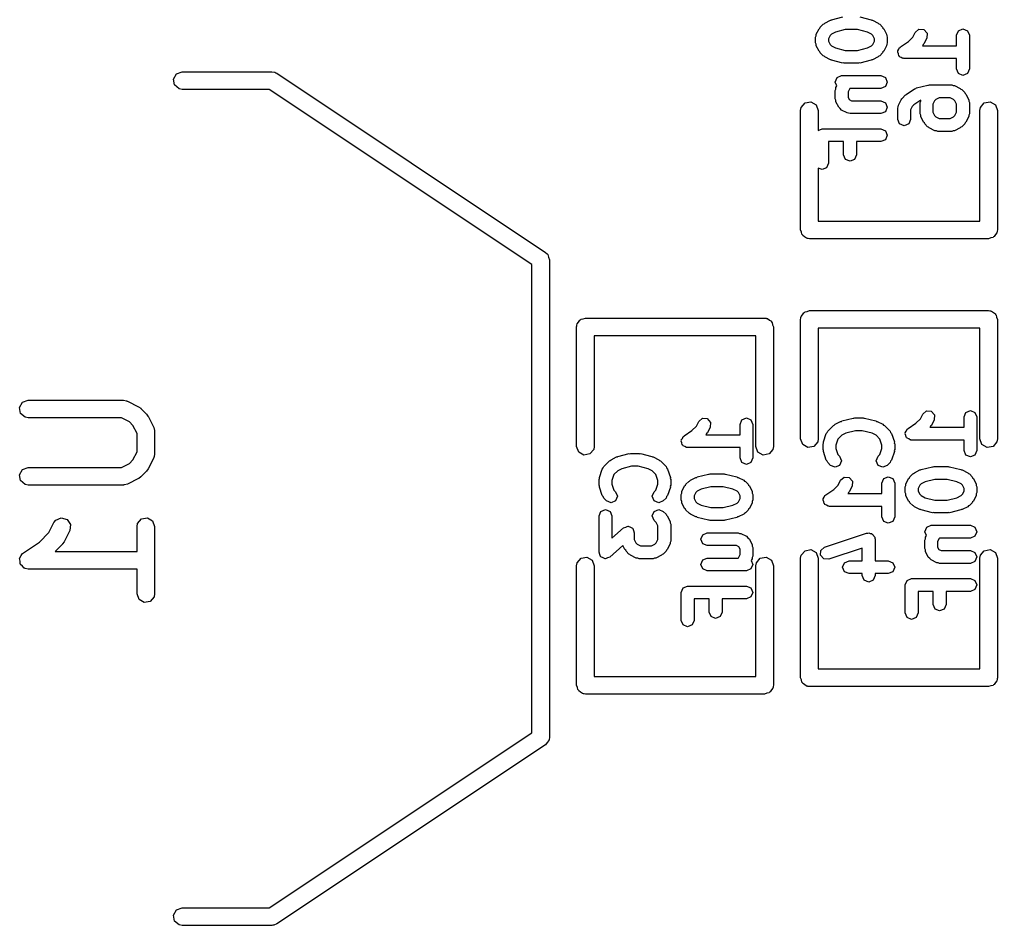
# Model space of a CAD drawing. Extents: x 0.19 to 2.01, y 0.04 to 1.49.
# Drawn here: x 0.4805 to 0.808, y 0.632 to 0.9354 of the extents above; entities that cross this region are included whole.
import ezdxf

# ---------------------------------------------------------------- set-up
doc = ezdxf.new("R2010")
doc.units = 0
doc.header["$MEASUREMENT"] = 0
doc.layers.add('BLACK', color=7, linetype='CONTINUOUS')

msp = doc.modelspace()

# ---------------------------------------------------------------- linework, layer by layer
at = {"layer": 'BLACK', "linetype": 'CONTINUOUS'}
for p, q in [((0.74863, 0.932927), (0.749568, 0.933865)), ((0.749568, 0.933865), (0.749895, 0.934001)), ((0.749895, 0.934001), (0.750127, 0.934268)), ((0.750127, 0.934268), (0.752003, 0.935206)), ((0.752003, 0.935206), (0.752246, 0.935224)), ((0.752246, 0.935224), (0.752443, 0.935369)), ((0.752443, 0.935369), (0.756195, 0.936307)), ((0.761929, 0.936307), (0.765681, 0.935369)), ((0.765681, 0.935369), (0.765877, 0.935224)), ((0.765877, 0.935224), (0.766121, 0.935206)), ((0.766121, 0.935206), (0.767997, 0.934268)), ((0.767997, 0.934268), (0.768229, 0.934001)), ((0.768229, 0.934001), (0.768556, 0.933865)), ((0.768556, 0.933865), (0.769494, 0.932927)), ((0.747062, 0.929531), (0.747253, 0.929993)), ((0.747253, 0.929993), (0.747289, 0.930492)), ((0.747289, 0.930492), (0.748227, 0.932369)), ((0.748227, 0.932369), (0.748494, 0.932601)), ((0.748494, 0.932601), (0.74863, 0.932927)), ((0.751917, 0.930134), (0.751362, 0.929023)), ((0.752362, 0.930578), (0.751917, 0.930134)), ((0.753715, 0.931255), (0.752362, 0.930578)), ((0.756981, 0.932071), (0.753715, 0.931255)), ((0.761143, 0.932071), (0.756981, 0.932071)), ((0.764409, 0.931255), (0.761143, 0.932071)), ((0.765762, 0.930578), (0.764409, 0.931255)), ((0.766207, 0.930134), (0.765762, 0.930578)), ((0.766762, 0.929023), (0.766207, 0.930134)), ((0.769494, 0.932927), (0.769629, 0.9326)), ((0.769629, 0.9326), (0.769897, 0.932369)), ((0.769897, 0.932369), (0.770835, 0.930492)), ((0.770835, 0.930492), (0.77087, 0.929993)), ((0.77087, 0.929993), (0.771062, 0.929531)), ((0.779635, 0.929557), (0.780417, 0.931121)), ((0.780417, 0.931121), (0.781661, 0.932199)), ((0.781661, 0.932199), (0.783302, 0.932082)), ((0.783302, 0.932082), (0.78438, 0.930839)), ((0.78438, 0.930839), (0.784263, 0.929198)), ((0.794262, 0.930159), (0.794892, 0.93168)), ((0.794262, 0.926681), (0.794262, 0.930159)), ((0.794892, 0.93168), (0.796412, 0.932309)), ((0.796412, 0.932309), (0.797932, 0.93168)), ((0.797932, 0.93168), (0.798562, 0.930159)), ((0.798562, 0.930159), (0.798562, 0.918902)), ((0.747062, 0.927655), (0.747062, 0.929531)), ((0.747253, 0.927192), (0.747062, 0.927655)), ((0.747289, 0.926693), (0.747253, 0.927192)), ((0.748227, 0.924817), (0.747289, 0.926693)), ((0.751362, 0.929023), (0.751362, 0.928162)), ((0.751362, 0.928162), (0.751917, 0.927052)), ((0.751917, 0.927052), (0.752362, 0.926607)), ((0.752362, 0.926607), (0.753715, 0.925931)), ((0.764409, 0.925931), (0.765762, 0.926607)), ((0.765762, 0.926607), (0.766207, 0.927052)), ((0.766207, 0.927052), (0.766762, 0.928162)), ((0.766762, 0.928162), (0.766762, 0.929023)), ((0.770835, 0.926693), (0.769897, 0.924817)), ((0.77087, 0.927192), (0.770835, 0.926693)), ((0.771062, 0.927655), (0.77087, 0.927192)), ((0.771062, 0.929531), (0.771062, 0.927655)), ((0.775519, 0.92632), (0.778157, 0.928078)), ((0.778157, 0.928078), (0.779635, 0.929557)), ((0.782923, 0.926763), (0.782841, 0.926681)), ((0.782841, 0.926681), (0.794262, 0.926681)), ((0.783058, 0.92709), (0.782923, 0.926763)), ((0.783325, 0.927322), (0.783058, 0.92709)), ((0.784263, 0.929198), (0.783325, 0.927322)), ((0.748494, 0.924585), (0.748227, 0.924817)), ((0.74863, 0.924258), (0.748494, 0.924585)), ((0.749568, 0.92332), (0.74863, 0.924258)), ((0.753715, 0.925931), (0.756981, 0.925114)), ((0.756981, 0.925114), (0.761143, 0.925114)), ((0.761143, 0.925114), (0.764409, 0.925931)), ((0.769494, 0.924258), (0.768556, 0.92332)), ((0.769629, 0.924585), (0.769494, 0.924258)), ((0.769897, 0.924817), (0.769629, 0.924585)), ((0.774562, 0.924531), (0.774647, 0.924735)), ((0.774801, 0.923952), (0.774562, 0.924531)), ((0.774604, 0.924953), (0.774952, 0.925473)), ((0.774647, 0.924735), (0.774604, 0.924953)), ((0.774923, 0.923338), (0.774801, 0.923952)), ((0.775107, 0.923215), (0.774923, 0.923338)), ((0.774952, 0.925473), (0.775192, 0.926051)), ((0.775192, 0.926051), (0.775396, 0.926136)), ((0.775396, 0.926136), (0.775519, 0.92632)), ((0.749895, 0.923185), (0.749568, 0.92332)), ((0.750127, 0.922917), (0.749895, 0.923185)), ((0.752003, 0.921979), (0.750127, 0.922917)), ((0.752246, 0.921962), (0.752003, 0.921979)), ((0.752443, 0.921817), (0.752246, 0.921962)), ((0.756195, 0.920878), (0.752443, 0.921817)), ((0.756465, 0.920919), (0.756195, 0.920878)), ((0.756717, 0.920814), (0.756465, 0.920919)), ((0.761407, 0.920814), (0.756717, 0.920814)), ((0.761659, 0.920919), (0.761407, 0.920814)), ((0.761929, 0.920878), (0.761659, 0.920919)), ((0.765681, 0.921817), (0.761929, 0.920878)), ((0.765877, 0.921962), (0.765681, 0.921817)), ((0.766121, 0.921979), (0.765877, 0.921962)), ((0.767997, 0.922917), (0.766121, 0.921979)), ((0.768229, 0.923185), (0.767997, 0.922917)), ((0.768556, 0.92332), (0.768229, 0.923185)), ((0.775192, 0.923011), (0.775107, 0.923215)), ((0.77577, 0.922771), (0.775192, 0.923011)), ((0.77629, 0.922423), (0.77577, 0.922771)), ((0.776507, 0.922466), (0.77629, 0.922423)), ((0.776712, 0.922381), (0.776507, 0.922466)), ((0.794262, 0.922381), (0.776712, 0.922381)), ((0.794262, 0.918902), (0.794262, 0.922381)), ((0.532092, 0.915513), (0.533102, 0.917262)), ((0.533102, 0.917262), (0.535, 0.917953)), ((0.535, 0.917953), (0.565, 0.917953)), ((0.565, 0.917953), (0.56601, 0.917775)), ((0.56601, 0.917775), (0.566287, 0.917542)), ((0.566287, 0.917542), (0.566638, 0.917457)), ((0.566638, 0.917457), (0.656638, 0.857457)), ((0.794892, 0.917382), (0.794262, 0.918902)), ((0.796412, 0.916752), (0.794892, 0.917382)), ((0.797932, 0.917382), (0.796412, 0.916752)), ((0.798562, 0.918902), (0.797932, 0.917382)), ((0.532443, 0.913524), (0.532092, 0.915513)), ((0.53399, 0.912225), (0.532443, 0.913524)), ((0.753629, 0.914521), (0.754258, 0.916042)), ((0.754151, 0.91326), (0.753629, 0.914521)), ((0.754258, 0.916042), (0.755779, 0.916671)), ((0.755779, 0.916671), (0.768912, 0.916671)), ((0.768912, 0.916671), (0.770432, 0.916042)), ((0.770432, 0.916042), (0.771062, 0.914521)), ((0.771062, 0.914521), (0.770432, 0.913001)), ((0.784903, 0.913443), (0.785155, 0.913548)), ((0.785155, 0.913548), (0.792659, 0.913548)), ((0.792659, 0.913548), (0.793122, 0.913356)), ((0.535, 0.912047), (0.53399, 0.912225)), ((0.564106, 0.912047), (0.535, 0.912047)), ((0.652047, 0.85342), (0.564106, 0.912047)), ((0.753629, 0.911707), (0.75382, 0.912169)), ((0.753629, 0.908893), (0.753629, 0.911707)), ((0.75382, 0.912169), (0.753856, 0.912669)), ((0.753856, 0.912669), (0.754151, 0.91326)), ((0.758484, 0.91231), (0.757929, 0.9112)), ((0.757929, 0.9112), (0.757929, 0.9094)), ((0.758545, 0.912371), (0.758484, 0.91231)), ((0.768912, 0.912371), (0.758545, 0.912371)), ((0.770432, 0.913001), (0.768912, 0.912371)), ((0.777272, 0.910188), (0.777395, 0.910372)), ((0.777395, 0.910372), (0.78021, 0.912248)), ((0.78021, 0.912248), (0.780579, 0.912321)), ((0.780579, 0.912321), (0.780881, 0.912545)), ((0.780881, 0.912545), (0.784633, 0.913483)), ((0.784633, 0.913483), (0.784903, 0.913443)), ((0.793122, 0.913356), (0.793621, 0.913321)), ((0.793621, 0.913321), (0.795497, 0.912383)), ((0.795497, 0.912383), (0.795729, 0.912115)), ((0.795729, 0.912115), (0.796056, 0.91198)), ((0.796056, 0.91198), (0.796994, 0.911042)), ((0.796994, 0.911042), (0.797129, 0.910715)), ((0.797129, 0.910715), (0.797397, 0.910483)), ((0.797397, 0.910483), (0.798335, 0.908607)), ((0.742225, 0.90601), (0.743524, 0.907557)), ((0.743524, 0.907557), (0.745513, 0.907908)), ((0.745513, 0.907908), (0.747262, 0.906898)), ((0.75382, 0.90843), (0.753629, 0.908893)), ((0.753856, 0.907931), (0.75382, 0.90843)), ((0.754794, 0.906055), (0.753856, 0.907931)), ((0.757929, 0.9094), (0.758319, 0.908619)), ((0.758319, 0.908619), (0.7591, 0.908229)), ((0.7591, 0.908229), (0.768912, 0.908229)), ((0.768912, 0.908229), (0.770432, 0.907599)), ((0.770432, 0.907599), (0.771062, 0.906079)), ((0.774789, 0.906731), (0.775727, 0.908607)), ((0.775727, 0.908607), (0.775994, 0.908839)), ((0.775994, 0.908839), (0.77613, 0.909166)), ((0.77613, 0.909166), (0.777068, 0.910104)), ((0.777068, 0.910104), (0.777272, 0.910188)), ((0.782283, 0.908463), (0.779958, 0.906913)), ((0.782067, 0.907645), (0.782258, 0.908108)), ((0.782067, 0.903893), (0.782067, 0.907645)), ((0.782258, 0.908108), (0.782283, 0.908463)), ((0.786922, 0.908248), (0.786367, 0.907138)), ((0.786367, 0.907138), (0.786367, 0.9044)), ((0.787366, 0.908693), (0.786922, 0.908248)), ((0.788477, 0.909248), (0.787366, 0.908693)), ((0.792152, 0.909248), (0.788477, 0.909248)), ((0.793262, 0.908692), (0.792152, 0.909248)), ((0.793707, 0.908248), (0.793262, 0.908692)), ((0.794262, 0.907138), (0.793707, 0.908248)), ((0.794262, 0.9044), (0.794262, 0.907138)), ((0.798335, 0.908607), (0.79837, 0.908108)), ((0.79837, 0.908108), (0.798562, 0.907645)), ((0.798562, 0.907645), (0.798562, 0.903893)), ((0.802225, 0.90601), (0.803524, 0.907557)), ((0.803524, 0.907557), (0.805513, 0.907908)), ((0.805513, 0.907908), (0.807262, 0.906898)), ((0.742047, 0.905), (0.742225, 0.90601)), ((0.742047, 0.865), (0.742047, 0.905)), ((0.747262, 0.906898), (0.747953, 0.905)), ((0.747953, 0.905), (0.747953, 0.898326)), ((0.755309, 0.905609), (0.754794, 0.906055)), ((0.755755, 0.905094), (0.755309, 0.905609)), ((0.757631, 0.904156), (0.755755, 0.905094)), ((0.75813, 0.90412), (0.757631, 0.904156)), ((0.758593, 0.903929), (0.75813, 0.90412)), ((0.768912, 0.903929), (0.758593, 0.903929)), ((0.770432, 0.904558), (0.768912, 0.903929)), ((0.771062, 0.906079), (0.770432, 0.904558)), ((0.774562, 0.905769), (0.774753, 0.906231)), ((0.774562, 0.902017), (0.774562, 0.905769)), ((0.774753, 0.906231), (0.774789, 0.906731)), ((0.779417, 0.906372), (0.778862, 0.905261)), ((0.778862, 0.905261), (0.778862, 0.902017)), ((0.779958, 0.906913), (0.779417, 0.906372)), ((0.782258, 0.903431), (0.782067, 0.903893)), ((0.786367, 0.9044), (0.786922, 0.90329)), ((0.793707, 0.90329), (0.794262, 0.9044)), ((0.798562, 0.903893), (0.79837, 0.90343)), ((0.802047, 0.905), (0.802225, 0.90601)), ((0.802047, 0.867953), (0.802047, 0.905)), ((0.807262, 0.906898), (0.807953, 0.905)), ((0.807953, 0.905), (0.807953, 0.865)), ((0.775192, 0.900496), (0.774562, 0.902017)), ((0.776712, 0.899867), (0.775192, 0.900496)), ((0.778232, 0.900496), (0.776712, 0.899867)), ((0.778862, 0.902017), (0.778232, 0.900496)), ((0.782294, 0.902931), (0.782258, 0.903431)), ((0.783232, 0.901055), (0.782294, 0.902931)), ((0.783499, 0.900823), (0.783232, 0.901055)), ((0.783634, 0.900496), (0.783499, 0.900823)), ((0.784573, 0.899558), (0.783634, 0.900496)), ((0.786922, 0.90329), (0.787366, 0.902846)), ((0.787366, 0.902846), (0.788477, 0.90229)), ((0.788477, 0.90229), (0.792152, 0.90229)), ((0.792152, 0.90229), (0.793262, 0.902846)), ((0.793262, 0.902846), (0.793707, 0.90329)), ((0.796994, 0.900496), (0.796056, 0.899558)), ((0.797129, 0.900823), (0.796994, 0.900496)), ((0.797397, 0.901055), (0.797129, 0.900823)), ((0.798335, 0.902931), (0.797397, 0.901055)), ((0.79837, 0.90343), (0.798335, 0.902931)), ((0.747953, 0.898326), (0.749212, 0.898848)), ((0.749212, 0.898848), (0.768912, 0.898848)), ((0.768912, 0.898848), (0.770432, 0.898218)), ((0.770432, 0.898218), (0.771062, 0.896698)), ((0.784899, 0.899423), (0.784573, 0.899558)), ((0.785131, 0.899156), (0.784899, 0.899423)), ((0.787008, 0.898217), (0.785131, 0.899156)), ((0.787507, 0.898182), (0.787008, 0.898217)), ((0.787969, 0.89799), (0.787507, 0.898182)), ((0.792659, 0.89799), (0.787969, 0.89799)), ((0.793122, 0.898182), (0.792659, 0.89799)), ((0.793621, 0.898217), (0.793122, 0.898182)), ((0.795497, 0.899156), (0.793621, 0.898217)), ((0.795729, 0.899423), (0.795497, 0.899156)), ((0.796056, 0.899558), (0.795729, 0.899423)), ((0.756443, 0.894548), (0.751362, 0.894548)), ((0.751362, 0.894548), (0.751362, 0.887317)), ((0.756443, 0.890131), (0.756443, 0.894548)), ((0.768912, 0.894548), (0.760743, 0.894548)), ((0.760743, 0.894548), (0.760743, 0.890131)), ((0.770432, 0.895177), (0.768912, 0.894548)), ((0.771062, 0.896698), (0.770432, 0.895177)), ((0.751362, 0.887317), (0.750732, 0.885796)), ((0.757073, 0.888611), (0.756443, 0.890131)), ((0.758593, 0.887981), (0.757073, 0.888611)), ((0.760113, 0.888611), (0.758593, 0.887981)), ((0.760743, 0.890131), (0.760113, 0.888611)), ((0.749212, 0.885167), (0.747953, 0.885688)), ((0.747953, 0.885688), (0.747953, 0.867953)), ((0.750732, 0.885796), (0.749212, 0.885167)), ((0.747953, 0.867953), (0.802047, 0.867953)), ((0.74231, 0.864279), (0.742047, 0.865)), ((0.807908, 0.864487), (0.807842, 0.864374)), ((0.807953, 0.865), (0.807885, 0.864616)), ((0.807885, 0.864616), (0.807908, 0.864487)), ((0.742443, 0.863524), (0.74231, 0.864279)), ((0.742647, 0.863352), (0.742443, 0.863524)), ((0.742738, 0.863102), (0.742647, 0.863352)), ((0.743402, 0.862718), (0.742738, 0.863102)), ((0.74399, 0.862225), (0.743402, 0.862718)), ((0.744374, 0.862158), (0.74399, 0.862225)), ((0.744487, 0.862092), (0.744374, 0.862158)), ((0.744616, 0.862115), (0.744487, 0.862092)), ((0.745, 0.862047), (0.744616, 0.862115)), ((0.805, 0.862047), (0.745, 0.862047)), ((0.805721, 0.86231), (0.805, 0.862047)), ((0.806476, 0.862443), (0.805721, 0.86231)), ((0.806648, 0.862647), (0.806476, 0.862443)), ((0.806898, 0.862738), (0.806648, 0.862647)), ((0.807282, 0.863402), (0.806898, 0.862738)), ((0.807775, 0.86399), (0.807282, 0.863402)), ((0.807842, 0.864374), (0.807775, 0.86399)), ((0.656638, 0.857457), (0.657163, 0.856955)), ((0.657163, 0.856955), (0.657262, 0.856898)), ((0.657262, 0.856898), (0.657283, 0.856841)), ((0.657283, 0.856841), (0.657379, 0.856748)), ((0.657379, 0.856748), (0.657638, 0.855865)), ((0.657638, 0.855865), (0.657953, 0.855)), ((0.657953, 0.855), (0.657953, 0.695)), ((0.652047, 0.69658), (0.652047, 0.85342)), ((0.668352, 0.834853), (0.668524, 0.835057)), ((0.668524, 0.835057), (0.669279, 0.83519)), ((0.669279, 0.83519), (0.67, 0.835453)), ((0.67, 0.835453), (0.73, 0.835453)), ((0.73, 0.835453), (0.730384, 0.835385)), ((0.730384, 0.835385), (0.730513, 0.835408)), ((0.730513, 0.835408), (0.730626, 0.835342)), ((0.730626, 0.835342), (0.73101, 0.835275)), ((0.73101, 0.835275), (0.731598, 0.834782)), ((0.742047, 0.835), (0.742115, 0.835384)), ((0.742047, 0.795), (0.742047, 0.835)), ((0.742092, 0.835513), (0.742158, 0.835626)), ((0.742115, 0.835384), (0.742092, 0.835513)), ((0.742158, 0.835626), (0.742225, 0.83601)), ((0.742225, 0.83601), (0.742718, 0.836598)), ((0.742718, 0.836598), (0.743102, 0.837262)), ((0.743102, 0.837262), (0.743352, 0.837353)), ((0.743352, 0.837353), (0.743524, 0.837557)), ((0.743524, 0.837557), (0.744279, 0.83769)), ((0.744279, 0.83769), (0.745, 0.837953)), ((0.745, 0.837953), (0.805, 0.837953)), ((0.805, 0.837953), (0.805384, 0.837885)), ((0.805384, 0.837885), (0.805513, 0.837908)), ((0.805513, 0.837908), (0.805626, 0.837842)), ((0.805626, 0.837842), (0.80601, 0.837775)), ((0.80601, 0.837775), (0.806598, 0.837282)), ((0.806598, 0.837282), (0.807262, 0.836898)), ((0.807262, 0.836898), (0.807353, 0.836648)), ((0.807353, 0.836648), (0.807557, 0.836476)), ((0.807557, 0.836476), (0.80769, 0.835721)), ((0.80769, 0.835721), (0.807953, 0.835)), ((0.807953, 0.835), (0.807953, 0.795)), ((0.667047, 0.8325), (0.667115, 0.832884)), ((0.667047, 0.7925), (0.667047, 0.8325)), ((0.667092, 0.833013), (0.667158, 0.833126)), ((0.667115, 0.832884), (0.667092, 0.833013)), ((0.667158, 0.833126), (0.667225, 0.83351)), ((0.667225, 0.83351), (0.667718, 0.834098)), ((0.667718, 0.834098), (0.668102, 0.834762)), ((0.668102, 0.834762), (0.668352, 0.834853)), ((0.731598, 0.834782), (0.732262, 0.834398)), ((0.732262, 0.834398), (0.732353, 0.834148)), ((0.732353, 0.834148), (0.732557, 0.833976)), ((0.732557, 0.833976), (0.73269, 0.833221)), ((0.73269, 0.833221), (0.732953, 0.8325)), ((0.732953, 0.8325), (0.732953, 0.7925)), ((0.802047, 0.832047), (0.747953, 0.832047)), ((0.747953, 0.832047), (0.747953, 0.795)), ((0.802047, 0.795), (0.802047, 0.832047)), ((0.727047, 0.829547), (0.672953, 0.829547)), ((0.672953, 0.829547), (0.672953, 0.7925)), ((0.727047, 0.7925), (0.727047, 0.829547)), ((0.480532, 0.805509), (0.481542, 0.807258)), ((0.480883, 0.80352), (0.480532, 0.805509)), ((0.481542, 0.807258), (0.48344, 0.807949)), ((0.48344, 0.807949), (0.515311, 0.807949)), ((0.515311, 0.807949), (0.516321, 0.807771)), ((0.516321, 0.807771), (0.516456, 0.807657)), ((0.516456, 0.807657), (0.516632, 0.807637)), ((0.516632, 0.807637), (0.520381, 0.805762)), ((0.520381, 0.805762), (0.52109, 0.805237)), ((0.48243, 0.802222), (0.480883, 0.80352)), ((0.48344, 0.802043), (0.48243, 0.802222)), ((0.52109, 0.805237), (0.521149, 0.805209)), ((0.521149, 0.805209), (0.523023, 0.803335)), ((0.523023, 0.803335), (0.52353, 0.802612)), ((0.52353, 0.802612), (0.523576, 0.802567)), ((0.523576, 0.802567), (0.525451, 0.798818)), ((0.782135, 0.801762), (0.782917, 0.803326)), ((0.782917, 0.803326), (0.784161, 0.804404)), ((0.784161, 0.804404), (0.785802, 0.804287)), ((0.785802, 0.804287), (0.78688, 0.803044)), ((0.78688, 0.803044), (0.786763, 0.801403)), ((0.796762, 0.802364), (0.797392, 0.803885)), ((0.796762, 0.798886), (0.796762, 0.802364)), ((0.797392, 0.803885), (0.798912, 0.804514)), ((0.798912, 0.804514), (0.800432, 0.803885)), ((0.800432, 0.803885), (0.801062, 0.802364)), ((0.801062, 0.802364), (0.801062, 0.791107)), ((0.514614, 0.802043), (0.48344, 0.802043)), ((0.517312, 0.800695), (0.514614, 0.802043)), ((0.518509, 0.799498), (0.517312, 0.800695)), ((0.519857, 0.7968), (0.518509, 0.799498)), ((0.705657, 0.797783), (0.707135, 0.799262)), ((0.707135, 0.799262), (0.707917, 0.800826)), ((0.707917, 0.800826), (0.709161, 0.801904)), ((0.709161, 0.801904), (0.710802, 0.801787)), ((0.710802, 0.801787), (0.71188, 0.800544)), ((0.71188, 0.800544), (0.711763, 0.798903)), ((0.721762, 0.799864), (0.722392, 0.801385)), ((0.721762, 0.796386), (0.721762, 0.799864)), ((0.722392, 0.801385), (0.723912, 0.802014)), ((0.723912, 0.802014), (0.725432, 0.801385)), ((0.725432, 0.801385), (0.726062, 0.799864)), ((0.726062, 0.799864), (0.726062, 0.788607)), ((0.75113, 0.797627), (0.753006, 0.799504)), ((0.753006, 0.799504), (0.753333, 0.799639)), ((0.753333, 0.799639), (0.753565, 0.799906)), ((0.753565, 0.799906), (0.755441, 0.800844)), ((0.755441, 0.800844), (0.755685, 0.800862)), ((0.755685, 0.800862), (0.755881, 0.801007)), ((0.755881, 0.801007), (0.759633, 0.801945)), ((0.759633, 0.801945), (0.759903, 0.801905)), ((0.759903, 0.801905), (0.760155, 0.802009)), ((0.760155, 0.802009), (0.762969, 0.802009)), ((0.762969, 0.802009), (0.763221, 0.801905)), ((0.763221, 0.801905), (0.76349, 0.801945)), ((0.76349, 0.801945), (0.767243, 0.801007)), ((0.767243, 0.801007), (0.767439, 0.800862)), ((0.767439, 0.800862), (0.767683, 0.800844)), ((0.767683, 0.800844), (0.769559, 0.799906)), ((0.769559, 0.799906), (0.769791, 0.799639)), ((0.769791, 0.799639), (0.770118, 0.799504)), ((0.770118, 0.799504), (0.771994, 0.797627)), ((0.778019, 0.798525), (0.780657, 0.800283)), ((0.780657, 0.800283), (0.782135, 0.801762)), ((0.785423, 0.798968), (0.785341, 0.798886)), ((0.785558, 0.799295), (0.785423, 0.798968)), ((0.785825, 0.799527), (0.785558, 0.799295)), ((0.786763, 0.801403), (0.785825, 0.799527)), ((0.519857, 0.790695), (0.519857, 0.7968)), ((0.525451, 0.798818), (0.525744, 0.797835)), ((0.525744, 0.797835), (0.525703, 0.797663)), ((0.525703, 0.797663), (0.525763, 0.797497)), ((0.525763, 0.797497), (0.525763, 0.789998)), ((0.702452, 0.795178), (0.702692, 0.795756)), ((0.702692, 0.795756), (0.702896, 0.795841)), ((0.702896, 0.795841), (0.703019, 0.796025)), ((0.703019, 0.796025), (0.705657, 0.797783)), ((0.710423, 0.796468), (0.710341, 0.796386)), ((0.710341, 0.796386), (0.721762, 0.796386)), ((0.710558, 0.796795), (0.710423, 0.796468)), ((0.710825, 0.797027), (0.710558, 0.796795)), ((0.711763, 0.798903), (0.710825, 0.797027)), ((0.749672, 0.793973), (0.75061, 0.796787)), ((0.75061, 0.796787), (0.750938, 0.797165)), ((0.750938, 0.797165), (0.75113, 0.797627)), ((0.7558, 0.796216), (0.754529, 0.794946)), ((0.757153, 0.796893), (0.7558, 0.796216)), ((0.760419, 0.797709), (0.757153, 0.796893)), ((0.762704, 0.797709), (0.760419, 0.797709)), ((0.765971, 0.796893), (0.762704, 0.797709)), ((0.767324, 0.796216), (0.765971, 0.796893)), ((0.768595, 0.794946), (0.767324, 0.796216)), ((0.771994, 0.797627), (0.772186, 0.797165)), ((0.772186, 0.797165), (0.772513, 0.796787)), ((0.772513, 0.796787), (0.773452, 0.793973)), ((0.777062, 0.796736), (0.777147, 0.79694)), ((0.777301, 0.796157), (0.777062, 0.796736)), ((0.777104, 0.797157), (0.777452, 0.797678)), ((0.777147, 0.79694), (0.777104, 0.797157)), ((0.777423, 0.795543), (0.777301, 0.796157)), ((0.777452, 0.797678), (0.777692, 0.798256)), ((0.777692, 0.798256), (0.777896, 0.798341)), ((0.777896, 0.798341), (0.778019, 0.798525)), ((0.785341, 0.798886), (0.796762, 0.798886)), ((0.667738, 0.790602), (0.667047, 0.7925)), ((0.672953, 0.7925), (0.672775, 0.79149)), ((0.702062, 0.794236), (0.702147, 0.79444)), ((0.702301, 0.793657), (0.702062, 0.794236)), ((0.702104, 0.794657), (0.702452, 0.795178)), ((0.702147, 0.79444), (0.702104, 0.794657)), ((0.702423, 0.793043), (0.702301, 0.793657)), ((0.702607, 0.79292), (0.702423, 0.793043)), ((0.702692, 0.792715), (0.702607, 0.79292)), ((0.70327, 0.792476), (0.702692, 0.792715)), ((0.70379, 0.792127), (0.70327, 0.792476)), ((0.727738, 0.790602), (0.727047, 0.7925)), ((0.732953, 0.7925), (0.732775, 0.79149)), ((0.742738, 0.793102), (0.742047, 0.795)), ((0.744487, 0.792092), (0.742738, 0.793102)), ((0.746476, 0.792443), (0.744487, 0.792092)), ((0.747775, 0.79399), (0.746476, 0.792443)), ((0.747953, 0.795), (0.747775, 0.79399)), ((0.749562, 0.793293), (0.749697, 0.79362)), ((0.749562, 0.791417), (0.749562, 0.793293)), ((0.749697, 0.79362), (0.749672, 0.793973)), ((0.754529, 0.794946), (0.753862, 0.792944)), ((0.753862, 0.792944), (0.753862, 0.791766)), ((0.769262, 0.792944), (0.768595, 0.794946)), ((0.769262, 0.791766), (0.769262, 0.792944)), ((0.773452, 0.793973), (0.773426, 0.79362)), ((0.773426, 0.79362), (0.773562, 0.793293)), ((0.773562, 0.793293), (0.773562, 0.791417)), ((0.777607, 0.79542), (0.777423, 0.795543)), ((0.777692, 0.795215), (0.777607, 0.79542)), ((0.77827, 0.794976), (0.777692, 0.795215)), ((0.77879, 0.794627), (0.77827, 0.794976)), ((0.779007, 0.79467), (0.77879, 0.794627)), ((0.779212, 0.794586), (0.779007, 0.79467)), ((0.796762, 0.794586), (0.779212, 0.794586)), ((0.796762, 0.791107), (0.796762, 0.794586)), ((0.802738, 0.793102), (0.802047, 0.795)), ((0.804487, 0.792092), (0.802738, 0.793102)), ((0.806476, 0.792443), (0.804487, 0.792092)), ((0.807775, 0.79399), (0.806476, 0.792443)), ((0.807953, 0.795), (0.807775, 0.79399)), ((0.518509, 0.787998), (0.519857, 0.790695)), ((0.525763, 0.789998), (0.525585, 0.788988)), ((0.669487, 0.789592), (0.667738, 0.790602)), ((0.671476, 0.789943), (0.669487, 0.789592)), ((0.672775, 0.79149), (0.671476, 0.789943)), ((0.680685, 0.788981), (0.680881, 0.789126)), ((0.680881, 0.789126), (0.684633, 0.790064)), ((0.684633, 0.790064), (0.684903, 0.790024)), ((0.684903, 0.790024), (0.685155, 0.790129)), ((0.685155, 0.790129), (0.687969, 0.790129)), ((0.687969, 0.790129), (0.688221, 0.790024)), ((0.688221, 0.790024), (0.68849, 0.790064)), ((0.68849, 0.790064), (0.692243, 0.789126)), ((0.692243, 0.789126), (0.692439, 0.788981)), ((0.704007, 0.79217), (0.70379, 0.792127)), ((0.704212, 0.792086), (0.704007, 0.79217)), ((0.721762, 0.792086), (0.704212, 0.792086)), ((0.721762, 0.788607), (0.721762, 0.792086)), ((0.729487, 0.789592), (0.727738, 0.790602)), ((0.731476, 0.789943), (0.729487, 0.789592)), ((0.732775, 0.79149), (0.731476, 0.789943)), ((0.749697, 0.79109), (0.749562, 0.791417)), ((0.749672, 0.790737), (0.749697, 0.79109)), ((0.75061, 0.787922), (0.749672, 0.790737)), ((0.753862, 0.791766), (0.754529, 0.789764)), ((0.754529, 0.789764), (0.755108, 0.789184)), ((0.755108, 0.789184), (0.755738, 0.787664)), ((0.767386, 0.787664), (0.768015, 0.789184)), ((0.768015, 0.789184), (0.768595, 0.789764)), ((0.768595, 0.789764), (0.769262, 0.791766)), ((0.773452, 0.790737), (0.772513, 0.787922)), ((0.773562, 0.791417), (0.773426, 0.79109)), ((0.773426, 0.79109), (0.773452, 0.790737)), ((0.797392, 0.789587), (0.796762, 0.791107)), ((0.798912, 0.788957), (0.797392, 0.789587)), ((0.800432, 0.789587), (0.798912, 0.788957)), ((0.801062, 0.791107), (0.800432, 0.789587)), ((0.514614, 0.785452), (0.517312, 0.786801)), ((0.517312, 0.786801), (0.518509, 0.787998)), ((0.525451, 0.788678), (0.523576, 0.784928)), ((0.525471, 0.788853), (0.525451, 0.788678)), ((0.525585, 0.788988), (0.525471, 0.788853)), ((0.67613, 0.785746), (0.678006, 0.787623)), ((0.678006, 0.787623), (0.678333, 0.787758)), ((0.678333, 0.787758), (0.678565, 0.788025)), ((0.678565, 0.788025), (0.680441, 0.788963)), ((0.680441, 0.788963), (0.680685, 0.788981)), ((0.685419, 0.785829), (0.682153, 0.785012)), ((0.687704, 0.785829), (0.685419, 0.785829)), ((0.690971, 0.785012), (0.687704, 0.785829)), ((0.692439, 0.788981), (0.692683, 0.788963)), ((0.692683, 0.788963), (0.694559, 0.788025)), ((0.694559, 0.788025), (0.694791, 0.787758)), ((0.694791, 0.787758), (0.695118, 0.787623)), ((0.695118, 0.787623), (0.696994, 0.785746)), ((0.722392, 0.787087), (0.721762, 0.788607)), ((0.723912, 0.786457), (0.722392, 0.787087)), ((0.725432, 0.787087), (0.723912, 0.786457)), ((0.726062, 0.788607), (0.725432, 0.787087)), ((0.750938, 0.787544), (0.75061, 0.787922)), ((0.75113, 0.787082), (0.750938, 0.787544)), ((0.752068, 0.786144), (0.75113, 0.787082)), ((0.753588, 0.785514), (0.752068, 0.786144)), ((0.755108, 0.786144), (0.753588, 0.785514)), ((0.755738, 0.787664), (0.755108, 0.786144)), ((0.768015, 0.786144), (0.767386, 0.787664)), ((0.769536, 0.785514), (0.768015, 0.786144)), ((0.771056, 0.786144), (0.769536, 0.785514)), ((0.771994, 0.787082), (0.771056, 0.786144)), ((0.772186, 0.787544), (0.771994, 0.787082)), ((0.772513, 0.787922), (0.772186, 0.787544)), ((0.480532, 0.783012), (0.481542, 0.784761)), ((0.480883, 0.781023), (0.480532, 0.783012)), ((0.481542, 0.784761), (0.48344, 0.785452)), ((0.48344, 0.785452), (0.514614, 0.785452)), ((0.523023, 0.784161), (0.521149, 0.782286)), ((0.523051, 0.784219), (0.523023, 0.784161)), ((0.523576, 0.784928), (0.523051, 0.784219)), ((0.674672, 0.782092), (0.67561, 0.784906)), ((0.67561, 0.784906), (0.675938, 0.785284)), ((0.675938, 0.785284), (0.67613, 0.785746)), ((0.679529, 0.783065), (0.678862, 0.781063)), ((0.6808, 0.784335), (0.679529, 0.783065)), ((0.682153, 0.785012), (0.6808, 0.784335)), ((0.692324, 0.784335), (0.690971, 0.785012)), ((0.693595, 0.783065), (0.692324, 0.784335)), ((0.694262, 0.781063), (0.693595, 0.783065)), ((0.696994, 0.785746), (0.697186, 0.785284)), ((0.697186, 0.785284), (0.697513, 0.784906)), ((0.697513, 0.784906), (0.698452, 0.782092)), ((0.707443, 0.78225), (0.711195, 0.783188)), ((0.711195, 0.783188), (0.711465, 0.783148)), ((0.711465, 0.783148), (0.711717, 0.783252)), ((0.711717, 0.783252), (0.716407, 0.783252)), ((0.716407, 0.783252), (0.716659, 0.783148)), ((0.716659, 0.783148), (0.716929, 0.783188)), ((0.716929, 0.783188), (0.720681, 0.78225)), ((0.77863, 0.782308), (0.779568, 0.783246)), ((0.779568, 0.783246), (0.779895, 0.783382)), ((0.779895, 0.783382), (0.780127, 0.783649)), ((0.780127, 0.783649), (0.782003, 0.784587)), ((0.782003, 0.784587), (0.782246, 0.784605)), ((0.782246, 0.784605), (0.782443, 0.78475)), ((0.782443, 0.78475), (0.786195, 0.785688)), ((0.786195, 0.785688), (0.786465, 0.785648)), ((0.786465, 0.785648), (0.786717, 0.785752)), ((0.786717, 0.785752), (0.791407, 0.785752)), ((0.791407, 0.785752), (0.791659, 0.785648)), ((0.791659, 0.785648), (0.791929, 0.785688)), ((0.791929, 0.785688), (0.795681, 0.78475)), ((0.795681, 0.78475), (0.795877, 0.784605)), ((0.795877, 0.784605), (0.796121, 0.784587)), ((0.796121, 0.784587), (0.797997, 0.783649)), ((0.797997, 0.783649), (0.798229, 0.783382)), ((0.798229, 0.783382), (0.798556, 0.783246)), ((0.798556, 0.783246), (0.799494, 0.782308)), ((0.48243, 0.779724), (0.480883, 0.781023)), ((0.48344, 0.779546), (0.48243, 0.779724)), ((0.515311, 0.779546), (0.48344, 0.779546)), ((0.515477, 0.779607), (0.515311, 0.779546)), ((0.515649, 0.779566), (0.515477, 0.779607)), ((0.516632, 0.779858), (0.515649, 0.779566)), ((0.520381, 0.781733), (0.516632, 0.779858)), ((0.520426, 0.78178), (0.520381, 0.781733)), ((0.521149, 0.782286), (0.520426, 0.78178)), ((0.674562, 0.781412), (0.674697, 0.781739)), ((0.674562, 0.779536), (0.674562, 0.781412)), ((0.674697, 0.779209), (0.674562, 0.779536)), ((0.674697, 0.781739), (0.674672, 0.782092)), ((0.678862, 0.781063), (0.678862, 0.779885)), ((0.678862, 0.779885), (0.679529, 0.777883)), ((0.693595, 0.777883), (0.694262, 0.779885)), ((0.694262, 0.779885), (0.694262, 0.781063)), ((0.698452, 0.782092), (0.698426, 0.781739)), ((0.698426, 0.781739), (0.698562, 0.781412)), ((0.698562, 0.779536), (0.698426, 0.779209)), ((0.698562, 0.781412), (0.698562, 0.779536)), ((0.703227, 0.77925), (0.703494, 0.779481)), ((0.703494, 0.779481), (0.70363, 0.779808)), ((0.70363, 0.779808), (0.704568, 0.780746)), ((0.704568, 0.780746), (0.704895, 0.780882)), ((0.704895, 0.780882), (0.705127, 0.781149)), ((0.705127, 0.781149), (0.707003, 0.782087)), ((0.707003, 0.782087), (0.707246, 0.782105)), ((0.707246, 0.782105), (0.707443, 0.78225)), ((0.720681, 0.78225), (0.720877, 0.782105)), ((0.720877, 0.782105), (0.721121, 0.782087)), ((0.721121, 0.782087), (0.722997, 0.781149)), ((0.722997, 0.781149), (0.723229, 0.780882)), ((0.723229, 0.780882), (0.723556, 0.780746)), ((0.723556, 0.780746), (0.724494, 0.779808)), ((0.724494, 0.779808), (0.724629, 0.779481)), ((0.724629, 0.779481), (0.724897, 0.77925)), ((0.753157, 0.778078), (0.754635, 0.779557)), ((0.754635, 0.779557), (0.755417, 0.781121)), ((0.755417, 0.781121), (0.756661, 0.782199)), ((0.756661, 0.782199), (0.758302, 0.782082)), ((0.758302, 0.782082), (0.75938, 0.780839)), ((0.75938, 0.780839), (0.759263, 0.779198)), ((0.769262, 0.780159), (0.769892, 0.78168)), ((0.769262, 0.776681), (0.769262, 0.780159)), ((0.769892, 0.78168), (0.771412, 0.782309)), ((0.771412, 0.782309), (0.772932, 0.78168)), ((0.772932, 0.78168), (0.773562, 0.780159)), ((0.773562, 0.780159), (0.773562, 0.768902)), ((0.777062, 0.778912), (0.777253, 0.779374)), ((0.777253, 0.779374), (0.777289, 0.779873)), ((0.777289, 0.779873), (0.778227, 0.78175)), ((0.778227, 0.78175), (0.778494, 0.781981)), ((0.778494, 0.781981), (0.77863, 0.782308)), ((0.781917, 0.779514), (0.781362, 0.778404)), ((0.782362, 0.779959), (0.781917, 0.779514)), ((0.783715, 0.780636), (0.782362, 0.779959)), ((0.786981, 0.781452), (0.783715, 0.780636)), ((0.791143, 0.781452), (0.786981, 0.781452)), ((0.794409, 0.780636), (0.791143, 0.781452)), ((0.795762, 0.779959), (0.794409, 0.780636)), ((0.796207, 0.779515), (0.795762, 0.779959)), ((0.796762, 0.778404), (0.796207, 0.779515)), ((0.799494, 0.782308), (0.799629, 0.781981)), ((0.799629, 0.781981), (0.799897, 0.78175)), ((0.799897, 0.78175), (0.800835, 0.779873)), ((0.800835, 0.779873), (0.80087, 0.779374)), ((0.80087, 0.779374), (0.801062, 0.778912)), ((0.674672, 0.778856), (0.674697, 0.779209)), ((0.67561, 0.776041), (0.674672, 0.778856)), ((0.675938, 0.775664), (0.67561, 0.776041)), ((0.679529, 0.777883), (0.680108, 0.777304)), ((0.680108, 0.777304), (0.680738, 0.775783)), ((0.692386, 0.775783), (0.693015, 0.777304)), ((0.693015, 0.777304), (0.693595, 0.777883)), ((0.697513, 0.776042), (0.697186, 0.775663)), ((0.698452, 0.778856), (0.697513, 0.776042)), ((0.698426, 0.779209), (0.698452, 0.778856)), ((0.702062, 0.776412), (0.702253, 0.776874)), ((0.702062, 0.774536), (0.702062, 0.776412)), ((0.702253, 0.776874), (0.702289, 0.777373)), ((0.702289, 0.777373), (0.703227, 0.77925)), ((0.706917, 0.777014), (0.706362, 0.775904)), ((0.707362, 0.777459), (0.706917, 0.777014)), ((0.708715, 0.778136), (0.707362, 0.777459)), ((0.711981, 0.778952), (0.708715, 0.778136)), ((0.716143, 0.778952), (0.711981, 0.778952)), ((0.719409, 0.778136), (0.716143, 0.778952)), ((0.720762, 0.777459), (0.719409, 0.778136)), ((0.721207, 0.777015), (0.720762, 0.777459)), ((0.721762, 0.775904), (0.721207, 0.777015)), ((0.724897, 0.77925), (0.725835, 0.777373)), ((0.725835, 0.777373), (0.72587, 0.776874)), ((0.72587, 0.776874), (0.726062, 0.776412)), ((0.726062, 0.776412), (0.726062, 0.774536)), ((0.749952, 0.775473), (0.750192, 0.776051)), ((0.750192, 0.776051), (0.750396, 0.776136)), ((0.750396, 0.776136), (0.750519, 0.77632)), ((0.750519, 0.77632), (0.753157, 0.778078)), ((0.757923, 0.776763), (0.757841, 0.776681)), ((0.757841, 0.776681), (0.769262, 0.776681)), ((0.758058, 0.77709), (0.757923, 0.776763)), ((0.758325, 0.777322), (0.758058, 0.77709)), ((0.759263, 0.779198), (0.758325, 0.777322)), ((0.777062, 0.777036), (0.777062, 0.778912)), ((0.777253, 0.776573), (0.777062, 0.777036)), ((0.777289, 0.776074), (0.777253, 0.776573)), ((0.778227, 0.774198), (0.777289, 0.776074)), ((0.781362, 0.778404), (0.781362, 0.777543)), ((0.781362, 0.777543), (0.781917, 0.776433)), ((0.781917, 0.776433), (0.782362, 0.775988)), ((0.782362, 0.775988), (0.783715, 0.775312)), ((0.794409, 0.775312), (0.795762, 0.775988)), ((0.795762, 0.775988), (0.796207, 0.776433)), ((0.796207, 0.776433), (0.796762, 0.777543)), ((0.796762, 0.777543), (0.796762, 0.778404)), ((0.800835, 0.776074), (0.799897, 0.774198)), ((0.80087, 0.776573), (0.800835, 0.776074)), ((0.801062, 0.777036), (0.80087, 0.776573)), ((0.801062, 0.778912), (0.801062, 0.777036)), ((0.67613, 0.775201), (0.675938, 0.775664)), ((0.677068, 0.774263), (0.67613, 0.775201)), ((0.678588, 0.773633), (0.677068, 0.774263)), ((0.680108, 0.774263), (0.678588, 0.773633)), ((0.680738, 0.775783), (0.680108, 0.774263)), ((0.693015, 0.774263), (0.692386, 0.775783)), ((0.694536, 0.773633), (0.693015, 0.774263)), ((0.696056, 0.774263), (0.694536, 0.773633)), ((0.696994, 0.775201), (0.696056, 0.774263)), ((0.697186, 0.775663), (0.696994, 0.775201)), ((0.702253, 0.774073), (0.702062, 0.774536)), ((0.702289, 0.773574), (0.702253, 0.774073)), ((0.703227, 0.771698), (0.702289, 0.773574)), ((0.706362, 0.775904), (0.706362, 0.775043)), ((0.706362, 0.775043), (0.706917, 0.773933)), ((0.706917, 0.773933), (0.707362, 0.773488)), ((0.707362, 0.773488), (0.708715, 0.772812)), ((0.708715, 0.772812), (0.711981, 0.771995)), ((0.716142, 0.771995), (0.719409, 0.772812)), ((0.719409, 0.772812), (0.720762, 0.773488)), ((0.720762, 0.773488), (0.721207, 0.773933)), ((0.721207, 0.773933), (0.721762, 0.775043)), ((0.721762, 0.775043), (0.721762, 0.775904)), ((0.725835, 0.773574), (0.724897, 0.771698)), ((0.72587, 0.774073), (0.725835, 0.773574)), ((0.726062, 0.774536), (0.72587, 0.774073)), ((0.749562, 0.774531), (0.749647, 0.774735)), ((0.749801, 0.773952), (0.749562, 0.774531)), ((0.749604, 0.774953), (0.749952, 0.775473)), ((0.749647, 0.774735), (0.749604, 0.774953)), ((0.749923, 0.773338), (0.749801, 0.773952)), ((0.750107, 0.773215), (0.749923, 0.773338)), ((0.750192, 0.773011), (0.750107, 0.773215)), ((0.75077, 0.772771), (0.750192, 0.773011)), ((0.75129, 0.772423), (0.75077, 0.772771)), ((0.778494, 0.773966), (0.778227, 0.774198)), ((0.77863, 0.773639), (0.778494, 0.773966)), ((0.779568, 0.772701), (0.77863, 0.773639)), ((0.783715, 0.775312), (0.786981, 0.774495)), ((0.786981, 0.774495), (0.791142, 0.774495)), ((0.791142, 0.774495), (0.794409, 0.775312)), ((0.799494, 0.773639), (0.798556, 0.772701)), ((0.799629, 0.773966), (0.799494, 0.773639)), ((0.799897, 0.774198), (0.799629, 0.773966)), ((0.674562, 0.769217), (0.675192, 0.770737)), ((0.675192, 0.770737), (0.676712, 0.771367)), ((0.676712, 0.771367), (0.678232, 0.770737)), ((0.678232, 0.770737), (0.678862, 0.769217)), ((0.692386, 0.769217), (0.693015, 0.770737)), ((0.693015, 0.770737), (0.694536, 0.771367)), ((0.694536, 0.771367), (0.696056, 0.770737)), ((0.696056, 0.770737), (0.696994, 0.769799)), ((0.696994, 0.769799), (0.697129, 0.769472)), ((0.697129, 0.769472), (0.697397, 0.76924)), ((0.703494, 0.771466), (0.703227, 0.771698)), ((0.70363, 0.771139), (0.703494, 0.771466)), ((0.704568, 0.770201), (0.70363, 0.771139)), ((0.704895, 0.770066), (0.704568, 0.770201)), ((0.705127, 0.769798), (0.704895, 0.770066)), ((0.707003, 0.76886), (0.705127, 0.769798)), ((0.711981, 0.771995), (0.716142, 0.771995)), ((0.722997, 0.769798), (0.721121, 0.76886)), ((0.723229, 0.770066), (0.722997, 0.769798)), ((0.723556, 0.770201), (0.723229, 0.770066)), ((0.724494, 0.771139), (0.723556, 0.770201)), ((0.724629, 0.771466), (0.724494, 0.771139)), ((0.724897, 0.771698), (0.724629, 0.771466)), ((0.751507, 0.772466), (0.75129, 0.772423)), ((0.751712, 0.772381), (0.751507, 0.772466)), ((0.769262, 0.772381), (0.751712, 0.772381)), ((0.769262, 0.768902), (0.769262, 0.772381)), ((0.779895, 0.772566), (0.779568, 0.772701)), ((0.780127, 0.772298), (0.779895, 0.772566)), ((0.782003, 0.77136), (0.780127, 0.772298)), ((0.782246, 0.771343), (0.782003, 0.77136)), ((0.782443, 0.771197), (0.782246, 0.771343)), ((0.786195, 0.770259), (0.782443, 0.771197)), ((0.786465, 0.7703), (0.786195, 0.770259)), ((0.786717, 0.770195), (0.786465, 0.7703)), ((0.791407, 0.770195), (0.786717, 0.770195)), ((0.791659, 0.7703), (0.791407, 0.770195)), ((0.791929, 0.770259), (0.791659, 0.7703)), ((0.795681, 0.771197), (0.791929, 0.770259)), ((0.795877, 0.771343), (0.795681, 0.771197)), ((0.796121, 0.77136), (0.795877, 0.771343)), ((0.797997, 0.772298), (0.796121, 0.77136)), ((0.798229, 0.772566), (0.797997, 0.772298)), ((0.798556, 0.772701), (0.798229, 0.772566)), ((0.490387, 0.763626), (0.492048, 0.766947)), ((0.492048, 0.766947), (0.492659, 0.76777)), ((0.492659, 0.76777), (0.494512, 0.768574)), ((0.494512, 0.768574), (0.496448, 0.767998)), ((0.496448, 0.767998), (0.497561, 0.766312)), ((0.497561, 0.766312), (0.49733, 0.764306)), ((0.519857, 0.765626), (0.520036, 0.766636)), ((0.520036, 0.766636), (0.521334, 0.768183)), ((0.521334, 0.768183), (0.523323, 0.768534)), ((0.523323, 0.768534), (0.525072, 0.767524)), ((0.525072, 0.767524), (0.525763, 0.765626)), ((0.674562, 0.757021), (0.674562, 0.769217)), ((0.678862, 0.769217), (0.678862, 0.761759)), ((0.693015, 0.767696), (0.692386, 0.769217)), ((0.693707, 0.767005), (0.693015, 0.767696)), ((0.694262, 0.765895), (0.693707, 0.767005)), ((0.697397, 0.76924), (0.698335, 0.767364)), ((0.698335, 0.767364), (0.69837, 0.766865)), ((0.69837, 0.766865), (0.698562, 0.766402)), ((0.698562, 0.766402), (0.698562, 0.760774)), ((0.707246, 0.768843), (0.707003, 0.76886)), ((0.707443, 0.768697), (0.707246, 0.768843)), ((0.711195, 0.767759), (0.707443, 0.768697)), ((0.711465, 0.7678), (0.711195, 0.767759)), ((0.711717, 0.767695), (0.711465, 0.7678)), ((0.716407, 0.767695), (0.711717, 0.767695)), ((0.716659, 0.7678), (0.716407, 0.767695)), ((0.716929, 0.767759), (0.716659, 0.7678)), ((0.720681, 0.768697), (0.716929, 0.767759)), ((0.720877, 0.768843), (0.720681, 0.768697)), ((0.721121, 0.76886), (0.720877, 0.768843)), ((0.769892, 0.767382), (0.769262, 0.768902)), ((0.771412, 0.766752), (0.769892, 0.767382)), ((0.772932, 0.767382), (0.771412, 0.766752)), ((0.773562, 0.768902), (0.772932, 0.767382)), ((0.487183, 0.760422), (0.490387, 0.763626)), ((0.49733, 0.764306), (0.495455, 0.760556)), ((0.519857, 0.75733), (0.519857, 0.765626)), ((0.525763, 0.765626), (0.525763, 0.743129)), ((0.678862, 0.761759), (0.682801, 0.765206)), ((0.682801, 0.765206), (0.683518, 0.765449)), ((0.683518, 0.765449), (0.684217, 0.765738)), ((0.684217, 0.765738), (0.684287, 0.765709)), ((0.684287, 0.765709), (0.68436, 0.765733)), ((0.68436, 0.765733), (0.685038, 0.765398)), ((0.685038, 0.765398), (0.685737, 0.765108)), ((0.685737, 0.765108), (0.685766, 0.765038)), ((0.685766, 0.765038), (0.685835, 0.765004)), ((0.685835, 0.765004), (0.686077, 0.764287)), ((0.686077, 0.764287), (0.686367, 0.763588)), ((0.686367, 0.763588), (0.686367, 0.761281)), ((0.694262, 0.761281), (0.694262, 0.765895)), ((0.708629, 0.761402), (0.709258, 0.762923)), ((0.709258, 0.762923), (0.710779, 0.763552)), ((0.710779, 0.763552), (0.721098, 0.763552)), ((0.721098, 0.763552), (0.72156, 0.763361)), ((0.72156, 0.763361), (0.722059, 0.763325)), ((0.722059, 0.763325), (0.723935, 0.762387)), ((0.750094, 0.758747), (0.764165, 0.763437)), ((0.764165, 0.763437), (0.764518, 0.763412)), ((0.764518, 0.763412), (0.764845, 0.763548)), ((0.764845, 0.763548), (0.765308, 0.763356)), ((0.765308, 0.763356), (0.765807, 0.763321)), ((0.765807, 0.763321), (0.766039, 0.763053)), ((0.766039, 0.763053), (0.766366, 0.762918)), ((0.766366, 0.762918), (0.766557, 0.762455)), ((0.783629, 0.763902), (0.784258, 0.765423)), ((0.784151, 0.762641), (0.783629, 0.763902)), ((0.784258, 0.765423), (0.785779, 0.766052)), ((0.785779, 0.766052), (0.798912, 0.766052)), ((0.798912, 0.766052), (0.800432, 0.765423)), ((0.800432, 0.765423), (0.801062, 0.763902)), ((0.801062, 0.763902), (0.800432, 0.762382)), ((0.481802, 0.756834), (0.487183, 0.760422)), ((0.494902, 0.759789), (0.492444, 0.75733)), ((0.494929, 0.759847), (0.494902, 0.759789)), ((0.495455, 0.760556), (0.494929, 0.759847)), ((0.686367, 0.761281), (0.686922, 0.760171)), ((0.686922, 0.760171), (0.687366, 0.759726)), ((0.687366, 0.759726), (0.688477, 0.759171)), ((0.692152, 0.759171), (0.693262, 0.759726)), ((0.693262, 0.759726), (0.693707, 0.760171)), ((0.693707, 0.760171), (0.694262, 0.761281)), ((0.698335, 0.759812), (0.697397, 0.757936)), ((0.69837, 0.760311), (0.698335, 0.759812)), ((0.698562, 0.760774), (0.69837, 0.760311)), ((0.709258, 0.759882), (0.708629, 0.761402)), ((0.710779, 0.759252), (0.709258, 0.759882)), ((0.723935, 0.762387), (0.724382, 0.761872)), ((0.724382, 0.761872), (0.724897, 0.761426)), ((0.724897, 0.761426), (0.725835, 0.75955)), ((0.766557, 0.762455), (0.766885, 0.762077)), ((0.766885, 0.762077), (0.76686, 0.761725)), ((0.76686, 0.761725), (0.766995, 0.761398)), ((0.766995, 0.761398), (0.766995, 0.754167)), ((0.783629, 0.761088), (0.78382, 0.76155)), ((0.783629, 0.758274), (0.783629, 0.761088)), ((0.78382, 0.76155), (0.783856, 0.76205)), ((0.783856, 0.76205), (0.784151, 0.762641)), ((0.788484, 0.761691), (0.787929, 0.760581)), ((0.787929, 0.760581), (0.787929, 0.758781)), ((0.788545, 0.761752), (0.788484, 0.761691)), ((0.798912, 0.761752), (0.788545, 0.761752)), ((0.800432, 0.762382), (0.798912, 0.761752)), ((0.481114, 0.755897), (0.481542, 0.756639)), ((0.481542, 0.756639), (0.481702, 0.756698)), ((0.481702, 0.756698), (0.481802, 0.756834)), ((0.492444, 0.75733), (0.519857, 0.75733)), ((0.674851, 0.756322), (0.674562, 0.757021)), ((0.682559, 0.759281), (0.678128, 0.755403)), ((0.683232, 0.757936), (0.682559, 0.759281)), ((0.683499, 0.757704), (0.683232, 0.757936)), ((0.683634, 0.757377), (0.683499, 0.757704)), ((0.684573, 0.756439), (0.683634, 0.757377)), ((0.684899, 0.756304), (0.684573, 0.756439)), ((0.688477, 0.759171), (0.692152, 0.759171)), ((0.696056, 0.756439), (0.695729, 0.756304)), ((0.696994, 0.757377), (0.696056, 0.756439)), ((0.697129, 0.757704), (0.696994, 0.757377)), ((0.697397, 0.757936), (0.697129, 0.757704)), ((0.72059, 0.759252), (0.710779, 0.759252)), ((0.721371, 0.758862), (0.72059, 0.759252)), ((0.721762, 0.75808), (0.721371, 0.758862)), ((0.721762, 0.756281), (0.721762, 0.75808)), ((0.725835, 0.75955), (0.72587, 0.75905)), ((0.72587, 0.75905), (0.726062, 0.758588)), ((0.726062, 0.758588), (0.726062, 0.755774)), ((0.742225, 0.75601), (0.743524, 0.757557)), ((0.743524, 0.757557), (0.745513, 0.757908)), ((0.745513, 0.757908), (0.747262, 0.756898)), ((0.747262, 0.756898), (0.747953, 0.755)), ((0.748734, 0.756027), (0.748851, 0.757669)), ((0.748851, 0.757669), (0.750094, 0.758747)), ((0.762695, 0.758415), (0.751454, 0.754667)), ((0.762695, 0.754167), (0.762695, 0.758415)), ((0.78382, 0.757811), (0.783629, 0.758274)), ((0.783856, 0.757312), (0.78382, 0.757811)), ((0.784794, 0.755436), (0.783856, 0.757312)), ((0.787929, 0.758781), (0.788319, 0.758)), ((0.788319, 0.758), (0.7891, 0.757609)), ((0.7891, 0.757609), (0.798912, 0.757609)), ((0.798912, 0.757609), (0.800432, 0.75698)), ((0.800432, 0.75698), (0.801062, 0.755459)), ((0.802225, 0.75601), (0.803524, 0.757557)), ((0.803524, 0.757557), (0.805513, 0.757908)), ((0.805513, 0.757908), (0.807262, 0.756898)), ((0.807262, 0.756898), (0.807953, 0.755)), ((0.480532, 0.75489), (0.480617, 0.755037)), ((0.480681, 0.754046), (0.480532, 0.75489)), ((0.480606, 0.755207), (0.481114, 0.755897)), ((0.480617, 0.755037), (0.480606, 0.755207)), ((0.480736, 0.753191), (0.480681, 0.754046)), ((0.480854, 0.753068), (0.480736, 0.753191)), ((0.667047, 0.7525), (0.667225, 0.75351)), ((0.667225, 0.75351), (0.668524, 0.755057)), ((0.668524, 0.755057), (0.670513, 0.755408)), ((0.670513, 0.755408), (0.672262, 0.754398)), ((0.672262, 0.754398), (0.672953, 0.7525)), ((0.675094, 0.755606), (0.674851, 0.756322)), ((0.675162, 0.755572), (0.675094, 0.755606)), ((0.675192, 0.755501), (0.675162, 0.755572)), ((0.675891, 0.755212), (0.675192, 0.755501)), ((0.676569, 0.754876), (0.675891, 0.755212)), ((0.676641, 0.754901), (0.676569, 0.754876)), ((0.676712, 0.754871), (0.676641, 0.754901)), ((0.677411, 0.755161), (0.676712, 0.754871)), ((0.678128, 0.755403), (0.677411, 0.755161)), ((0.685131, 0.756036), (0.684899, 0.756304)), ((0.687008, 0.755098), (0.685131, 0.756036)), ((0.687507, 0.755063), (0.687008, 0.755098)), ((0.687969, 0.754871), (0.687507, 0.755063)), ((0.692659, 0.754871), (0.687969, 0.754871)), ((0.693122, 0.755063), (0.692659, 0.754871)), ((0.693621, 0.755098), (0.693122, 0.755063)), ((0.695497, 0.756036), (0.693621, 0.755098)), ((0.695729, 0.756304), (0.695497, 0.756036)), ((0.708629, 0.752959), (0.709258, 0.75448)), ((0.709258, 0.75448), (0.710779, 0.755109)), ((0.710779, 0.755109), (0.721145, 0.755109)), ((0.721145, 0.755109), (0.721207, 0.755171)), ((0.721207, 0.755171), (0.721762, 0.756281)), ((0.725835, 0.754812), (0.725539, 0.754221)), ((0.725539, 0.754221), (0.726062, 0.752959)), ((0.72587, 0.755311), (0.725835, 0.754812)), ((0.726062, 0.755774), (0.72587, 0.755311)), ((0.727047, 0.7525), (0.727225, 0.75351)), ((0.727225, 0.75351), (0.728524, 0.755057)), ((0.728524, 0.755057), (0.730513, 0.755408)), ((0.730513, 0.755408), (0.732262, 0.754398)), ((0.732262, 0.754398), (0.732953, 0.7525)), ((0.742047, 0.755), (0.742225, 0.75601)), ((0.742047, 0.715), (0.742047, 0.755)), ((0.747953, 0.755), (0.747953, 0.717953)), ((0.749812, 0.754784), (0.748734, 0.756027)), ((0.751454, 0.754667), (0.749812, 0.754784)), ((0.756129, 0.752017), (0.756758, 0.753537)), ((0.756758, 0.753537), (0.758279, 0.754167)), ((0.758279, 0.754167), (0.762695, 0.754167)), ((0.766995, 0.754167), (0.771412, 0.754167)), ((0.771412, 0.754167), (0.772932, 0.753537)), ((0.772932, 0.753537), (0.773562, 0.752017)), ((0.785309, 0.754989), (0.784794, 0.755436)), ((0.785755, 0.754475), (0.785309, 0.754989)), ((0.787631, 0.753536), (0.785755, 0.754475)), ((0.78813, 0.753501), (0.787631, 0.753536)), ((0.788593, 0.753309), (0.78813, 0.753501)), ((0.798912, 0.753309), (0.788593, 0.753309)), ((0.800432, 0.753939), (0.798912, 0.753309)), ((0.801062, 0.755459), (0.800432, 0.753939)), ((0.802047, 0.755), (0.802225, 0.75601)), ((0.802047, 0.717953), (0.802047, 0.755)), ((0.807953, 0.755), (0.807953, 0.715)), ((0.480883, 0.752901), (0.480854, 0.753068)), ((0.481539, 0.75235), (0.480883, 0.752901)), ((0.482131, 0.751731), (0.481539, 0.75235)), ((0.4823, 0.751712), (0.482131, 0.751731)), ((0.48243, 0.751603), (0.4823, 0.751712)), ((0.48344, 0.751425), (0.48243, 0.751603)), ((0.519857, 0.751425), (0.48344, 0.751425)), ((0.519857, 0.743129), (0.519857, 0.751425)), ((0.667047, 0.7125), (0.667047, 0.7525)), ((0.672953, 0.7525), (0.672953, 0.715453)), ((0.709258, 0.751439), (0.708629, 0.752959)), ((0.710779, 0.750809), (0.709258, 0.751439)), ((0.723912, 0.750809), (0.710779, 0.750809)), ((0.725432, 0.751439), (0.723912, 0.750809)), ((0.726062, 0.752959), (0.725432, 0.751439)), ((0.727047, 0.715453), (0.727047, 0.7525)), ((0.732953, 0.7525), (0.732953, 0.7125)), ((0.756758, 0.750496), (0.756129, 0.752017)), ((0.758279, 0.749867), (0.756758, 0.750496)), ((0.762695, 0.749867), (0.758279, 0.749867)), ((0.762695, 0.749202), (0.762695, 0.749867)), ((0.771412, 0.749867), (0.766995, 0.749867)), ((0.766995, 0.749867), (0.766995, 0.749202)), ((0.772932, 0.750496), (0.771412, 0.749867)), ((0.773562, 0.752017), (0.772932, 0.750496)), ((0.763325, 0.747682), (0.762695, 0.749202)), ((0.764845, 0.747052), (0.763325, 0.747682)), ((0.766366, 0.747682), (0.764845, 0.747052)), ((0.766995, 0.749202), (0.766366, 0.747682)), ((0.777062, 0.746079), (0.777692, 0.747599)), ((0.777692, 0.747599), (0.779212, 0.748229)), ((0.779212, 0.748229), (0.798912, 0.748229)), ((0.798912, 0.748229), (0.800432, 0.747599)), ((0.800432, 0.747599), (0.801062, 0.746079)), ((0.702062, 0.743579), (0.702692, 0.745099)), ((0.702062, 0.734198), (0.702062, 0.743579)), ((0.702692, 0.745099), (0.704212, 0.745729)), ((0.704212, 0.745729), (0.723912, 0.745729)), ((0.723912, 0.745729), (0.725432, 0.745099)), ((0.725432, 0.745099), (0.726062, 0.743579)), ((0.726062, 0.743579), (0.725432, 0.742058)), ((0.777062, 0.736698), (0.777062, 0.746079)), ((0.786443, 0.743929), (0.781362, 0.743929)), ((0.781362, 0.743929), (0.781362, 0.736698)), ((0.786443, 0.739512), (0.786443, 0.743929)), ((0.798912, 0.743929), (0.790743, 0.743929)), ((0.790743, 0.743929), (0.790743, 0.739512)), ((0.800432, 0.744558), (0.798912, 0.743929)), ((0.801062, 0.746079), (0.800432, 0.744558)), ((0.520548, 0.741231), (0.519857, 0.743129)), ((0.522297, 0.740221), (0.520548, 0.741231)), ((0.524287, 0.740572), (0.522297, 0.740221)), ((0.525585, 0.742119), (0.524287, 0.740572)), ((0.525763, 0.743129), (0.525585, 0.742119)), ((0.711443, 0.741429), (0.706362, 0.741429)), ((0.706362, 0.741429), (0.706362, 0.734198)), ((0.711443, 0.737012), (0.711443, 0.741429)), ((0.723912, 0.741429), (0.715743, 0.741429)), ((0.715743, 0.741429), (0.715743, 0.737012)), ((0.725432, 0.742058), (0.723912, 0.741429)), ((0.712073, 0.735492), (0.711443, 0.737012)), ((0.715743, 0.737012), (0.715113, 0.735492)), ((0.777692, 0.735177), (0.777062, 0.736698)), ((0.781362, 0.736698), (0.780732, 0.735177)), ((0.787073, 0.737992), (0.786443, 0.739512)), ((0.788593, 0.737362), (0.787073, 0.737992)), ((0.790113, 0.737992), (0.788593, 0.737362)), ((0.790743, 0.739512), (0.790113, 0.737992)), ((0.702692, 0.732677), (0.702062, 0.734198)), ((0.706362, 0.734198), (0.705732, 0.732677)), ((0.713593, 0.734862), (0.712073, 0.735492)), ((0.715113, 0.735492), (0.713593, 0.734862)), ((0.779212, 0.734548), (0.777692, 0.735177)), ((0.780732, 0.735177), (0.779212, 0.734548)), ((0.704212, 0.732048), (0.702692, 0.732677)), ((0.705732, 0.732677), (0.704212, 0.732048)), ((0.747953, 0.717953), (0.802047, 0.717953)), ((0.672953, 0.715453), (0.727047, 0.715453)), ((0.74231, 0.714279), (0.742047, 0.715)), ((0.742443, 0.713524), (0.74231, 0.714279)), ((0.807775, 0.71399), (0.807282, 0.713402)), ((0.807842, 0.714374), (0.807775, 0.71399)), ((0.807908, 0.714487), (0.807842, 0.714374)), ((0.807953, 0.715), (0.807885, 0.714616)), ((0.807885, 0.714616), (0.807908, 0.714487)), ((0.66731, 0.711779), (0.667047, 0.7125)), ((0.667443, 0.711024), (0.66731, 0.711779)), ((0.667647, 0.710852), (0.667443, 0.711024)), ((0.667738, 0.710602), (0.667647, 0.710852)), ((0.668402, 0.710218), (0.667738, 0.710602)), ((0.732282, 0.710902), (0.731898, 0.710238)), ((0.732775, 0.71149), (0.732282, 0.710902)), ((0.732842, 0.711874), (0.732775, 0.71149)), ((0.732908, 0.711987), (0.732842, 0.711874)), ((0.732953, 0.7125), (0.732885, 0.712116)), ((0.732885, 0.712116), (0.732908, 0.711987)), ((0.742647, 0.713352), (0.742443, 0.713524)), ((0.742738, 0.713102), (0.742647, 0.713352)), ((0.743402, 0.712718), (0.742738, 0.713102)), ((0.74399, 0.712225), (0.743402, 0.712718)), ((0.744374, 0.712158), (0.74399, 0.712225)), ((0.744487, 0.712092), (0.744374, 0.712158)), ((0.744616, 0.712115), (0.744487, 0.712092)), ((0.745, 0.712047), (0.744616, 0.712115)), ((0.805, 0.712047), (0.745, 0.712047)), ((0.805721, 0.71231), (0.805, 0.712047)), ((0.806476, 0.712443), (0.805721, 0.71231)), ((0.806648, 0.712647), (0.806476, 0.712443)), ((0.806898, 0.712738), (0.806648, 0.712647)), ((0.807282, 0.713402), (0.806898, 0.712738)), ((0.66899, 0.709725), (0.668402, 0.710218)), ((0.669374, 0.709658), (0.66899, 0.709725)), ((0.669487, 0.709592), (0.669374, 0.709658)), ((0.669616, 0.709615), (0.669487, 0.709592)), ((0.67, 0.709547), (0.669616, 0.709615)), ((0.73, 0.709547), (0.67, 0.709547)), ((0.730721, 0.70981), (0.73, 0.709547)), ((0.731476, 0.709943), (0.730721, 0.70981)), ((0.731648, 0.710147), (0.731476, 0.709943)), ((0.731898, 0.710238), (0.731648, 0.710147)), ((0.564106, 0.637953), (0.652047, 0.69658)), ((0.657834, 0.694171), (0.657798, 0.694122)), ((0.657953, 0.695), (0.657827, 0.694284)), ((0.657827, 0.694284), (0.657834, 0.694171)), ((0.656638, 0.692543), (0.566638, 0.632543)), ((0.657183, 0.693285), (0.656638, 0.692543)), ((0.657775, 0.69399), (0.657183, 0.693285)), ((0.657798, 0.694122), (0.657775, 0.69399)), ((0.532092, 0.635513), (0.533102, 0.637262)), ((0.532443, 0.633524), (0.532092, 0.635513)), ((0.533102, 0.637262), (0.535, 0.637953)), ((0.535, 0.637953), (0.564106, 0.637953)), ((0.53399, 0.632225), (0.532443, 0.633524)), ((0.535, 0.632047), (0.53399, 0.632225)), ((0.565, 0.632047), (0.535, 0.632047)), ((0.56534, 0.632171), (0.565, 0.632047)), ((0.565699, 0.632131), (0.56534, 0.632171)), ((0.566638, 0.632543), (0.565699, 0.632131))]:
    msp.add_line(p, q, dxfattribs=at)

doc.saveas('drawing.dxf')
